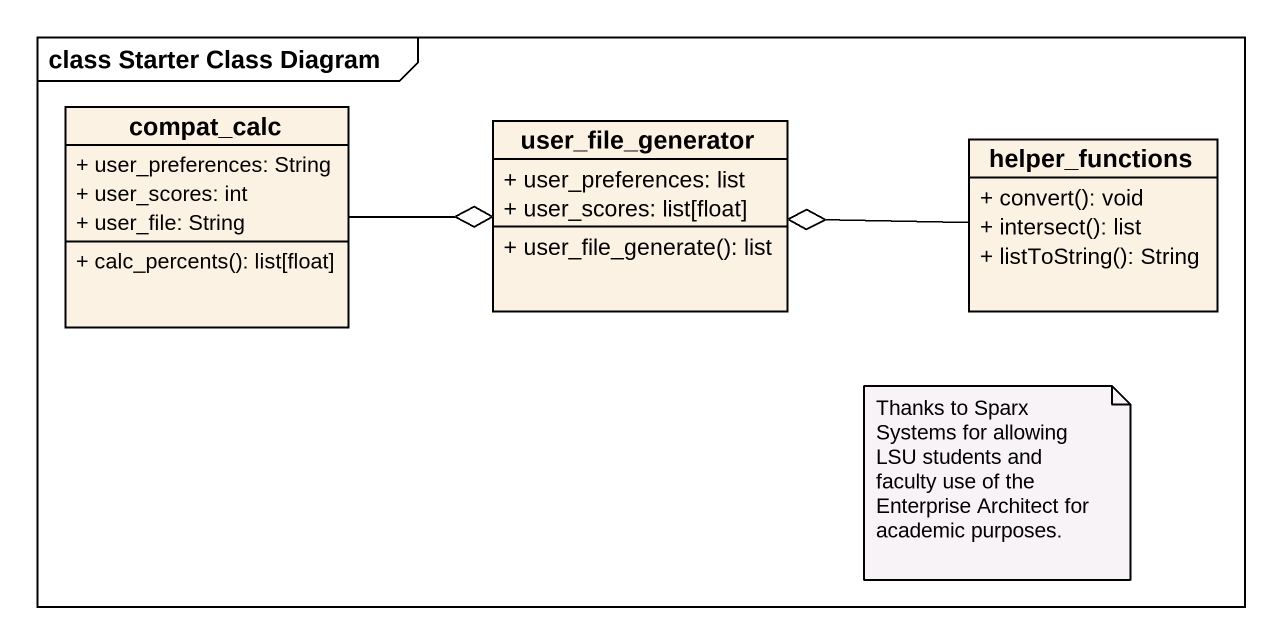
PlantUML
@startuml
mainframe class Starter Class Diagram
hide circle
hide empty members
skinparam classAttributeIconSize 0
class compat_calc {
  + user_preferences: String
  + user_scores: int
  + user_file: String
  + calc_percents(): list[float]
}
class user_file_generator {
  + user_preferences: list
  + user_scores: list[float]
  + user_file_generate(): list
}
class helper_functions {
  + convert(): void
  + intersect(): list
  + listToString(): String
}
compat_calc -right-o user_file_generator
helper_functions -left-o user_file_generator
note as N1
  Thanks to Sparx Systems for allowing LSU students and faculty use of the Enterprise Architect for academic purposes.
end note
@enduml
